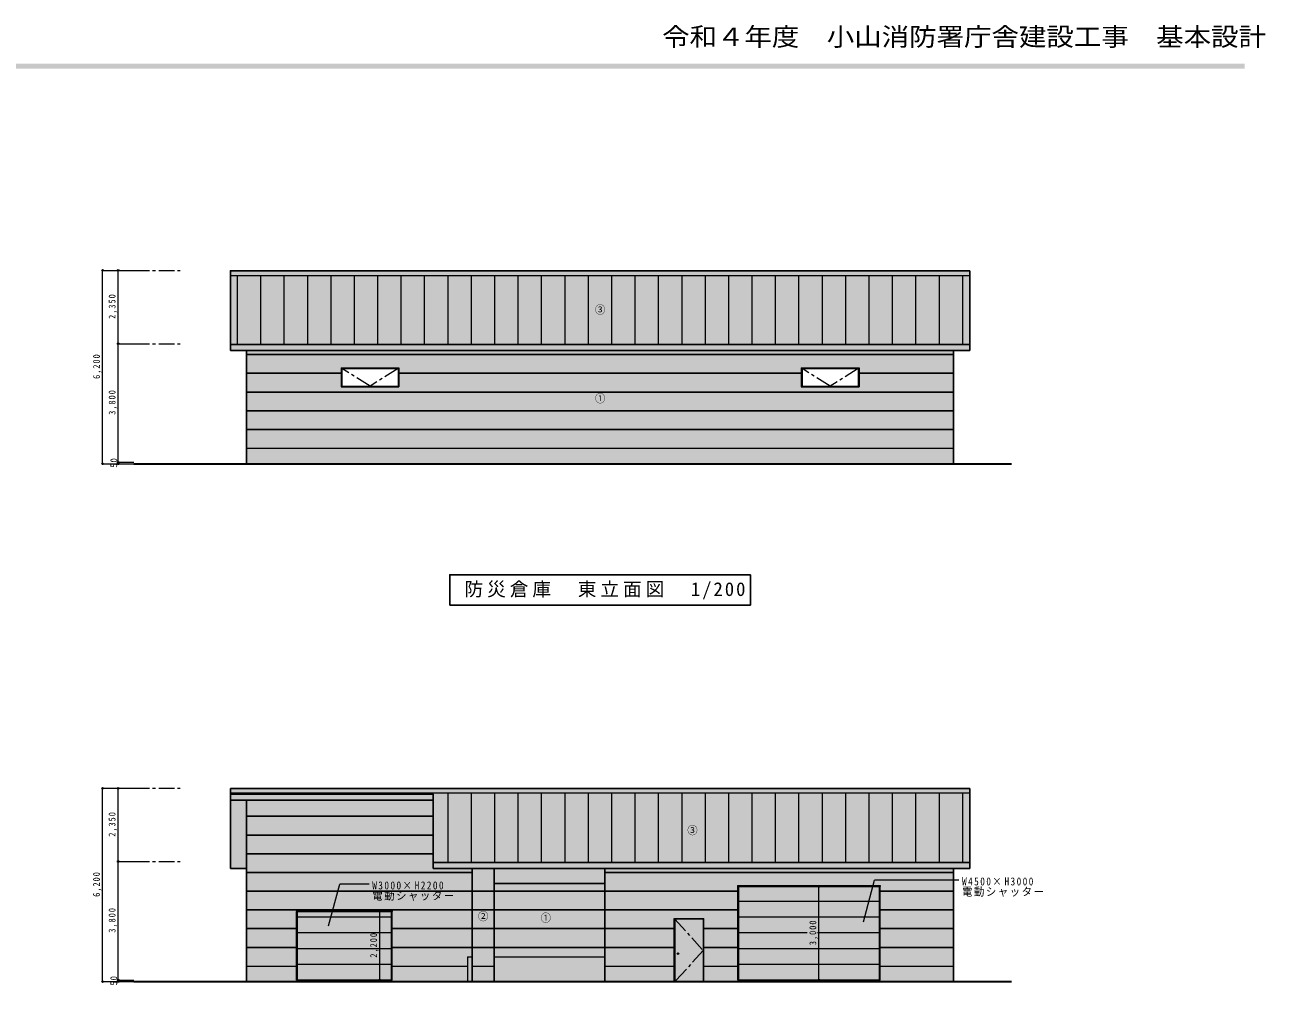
# Model space of a CAD drawing. Units: millimetres at full size. Extents: x -39183 to 40344, y -33997 to 27899.
# Drawn here: x 581 to 40344, y -2886 to 27899 of the extents above; entities that cross this region are included whole.
import ezdxf
from ezdxf.enums import TextEntityAlignment as Align

# ---------------------------------------------------------------- set-up
doc = ezdxf.new("R2010")
doc.units = ezdxf.units.MM
doc.header["$LTSCALE"] = 100
doc.header["$PDMODE"] = 32
doc.header["$PDSIZE"] = 50
doc.linetypes.add('CHAIN1', pattern=[8, 5, -1, 1, -1])
for name, color, linetype, lineweight in [('1-2_細線', 7, 'Continuous', 18), ('1-3_中線', 3, 'Continuous', 25), ('1-4_太線', 2, 'Continuous', 35), ('1-8_ﾊｯﾁﾝｸﾞ', 4, 'Continuous', 9), ('1-A_中芯線', 4, 'CHAIN1', 9), ('1-B_文字', 4, 'Continuous', 9), ('1-D_文字', 7, 'Continuous', 18), ('1-E_寸法', 4, 'Continuous', 9)]:
    doc.layers.add(name, color=color, linetype=linetype, lineweight=lineweight)
for name, color, linetype in [('2-E_2-Eﾚｲﾔ', 254, 'Continuous'), ('3-D_文字', 134, 'Continuous'), ('4-D_文字', 7, 'Continuous'), ('F-D', 150, 'Continuous')]:
    doc.layers.add(name, color=color, linetype=linetype)
doc.styles.add('ＭＳ ゴシック', font='')
doc.styles.get('ＭＳ ゴシック').set_extended_font_data('MS Gothic')

msp = doc.modelspace()

# ---------------------------------------------------------------- linework, layer by layer
at = {"layer": '1-2_細線'}
for p, q in [((7173.8, 19866.5), (30873.8, 19866.5)), ((30873.8, 3265.8), (7173.8, 3265.8)), ((14773.8, -1973), (14773.8, -2773)), ((14773.8, -1973), (14923.8, -1973)), ((15623.8, -1973), (19173.8, -1973))]:
    msp.add_line(p, q, dxfattribs=at)
at = {"layer": '1-3_中線'}
for p, q in [((30873.8, 20016.5), (30873.8, 17454.9)), ((30873.8, 17646.5), (7173.8, 17646.5)), ((30873.8, 17454.9), (7173.8, 17454.9)), ((7692.8, 13827.6), (7692.8, 17454.9)), ((30354.8, 13827.6), (30354.8, 17454.9)), ((7173.8, 3415.8), (7173.8, 854.3)), ((7173.8, 3044.3), (13673.8, 3044.3)), ((7692.8, -2773), (7692.8, 3044.3)), ((7173.8, 854.3), (7692.8, 854.3)), ((13673.8, 1045.8), (30873.8, 1045.8)), ((13673.8, 854.3), (30873.8, 854.3)), ((14923.8, 854.3), (14923.8, -2773)), ((15623.8, 854.3), (15623.8, -2773)), ((19173.8, 854.3), (19173.8, -2773)), ((30354.8, -2773), (30354.8, 854.3)), ((15623.8, 377), (19173.8, 377))]:
    msp.add_line(p, q, dxfattribs=at)
for points in [[(30873.8, 20016.5), (7173.8, 20016.5), (7173.8, 17454.9)], [(14205.4, 9296), (14205.4, 10268.7), (23842.1, 10268.7)], [(14205.4, 9296), (23842.1, 9296), (23842.1, 10268.7)], [(7173.8, 3415.8), (30873.8, 3415.8), (30873.8, 854.3)], [(7173.8, 3235.8), (13673.8, 3235.8), (13673.8, 854.3)]]:
    msp.add_lwpolyline(points, dxfattribs=at)
at = {"layer": '1-4_太線'}
for p, q in [((4074.1, 13827.6), (32207.2, 13827.6)), ((4074.1, -2773), (32207.2, -2773))]:
    msp.add_line(p, q, dxfattribs=at)
at = {"layer": '1-8_ﾊｯﾁﾝｸﾞ'}
for p, q in [((10723.8, 16907.6), (10723.8, 16292.6)), ((10723.8, 16907.6), (12573.8, 16907.6)), ((10748.8, 16877.6), (10748.8, 16317.6)), ((10748.8, 16877.6), (12548.8, 16877.6)), ((12548.8, 16877.6), (12548.8, 16317.6)), ((12573.8, 16907.6), (12573.8, 16292.6)), ((25473.8, 16907.6), (25473.8, 16292.6)), ((25473.8, 16907.6), (27323.8, 16907.6)), ((25498.8, 16877.6), (25498.8, 16317.6)), ((25498.8, 16877.6), (27298.8, 16877.6)), ((27298.8, 16877.6), (27298.8, 16317.6)), ((27323.8, 16907.6), (27323.8, 16292.6)), ((10748.8, 16317.6), (12548.8, 16317.6)), ((25498.8, 16317.6), (27298.8, 16317.6)), ((10723.8, 16292.6), (12573.8, 16292.6)), ((25473.8, 16292.6), (27323.8, 16292.6)), ((7692.8, 14327.6), (30354.8, 14327.6)), ((23432.8, 307), (23432.8, 277)), ((23432.8, 307), (28002.8, 307)), ((23432.8, 277), (28002.8, 277)), ((23437.8, -2723), (23437.8, 277)), ((23467.8, -2723), (23467.8, 277)), ((27967.8, 277), (27967.8, -2723)), ((27997.8, -2723), (27997.8, 277)), ((28002.8, 307), (28002.8, 277)), ((23467.8, -193), (27967.8, -193)), ((9288.8, -493), (9288.8, -523)), ((9288.8, -493), (12358.8, -493)), ((9288.8, -523), (12358.8, -523)), ((9293.8, -2723), (9293.8, -523)), ((9323.8, -2723), (9323.8, -523)), ((9323.8, -697), (12323.8, -697)), ((12323.8, -523), (12323.8, -2723)), ((12358.8, -493), (12358.8, -523)), ((22323.8, -773), (22323.8, -2773)), ((22348.8, -2773), (22348.8, -748)), ((23467.8, -697), (27967.8, -697)), ((9323.8, -1201), (12323.8, -1201)), ((23467.8, -1201), (25660.4, -1201)), ((25997.1, -1201), (27967.8, -1201)), ((9323.8, -1705), (12323.8, -1705)), ((23467.8, -1705), (27967.8, -1705)), ((7692.8, -2273), (9293.8, -2273)), ((9323.8, -2209), (12323.8, -2209)), ((12353.8, -2273), (14773.8, -2273)), ((14923.8, -2273), (15623.8, -2273)), ((19173.8, -2273), (21398.8, -2273)), ((22348.8, -2273), (23437.8, -2273)), ((23467.8, -2209), (27967.8, -2209)), ((27997.8, -2273), (30354.8, -2273)), ((9323.8, -2713), (12323.8, -2713)), ((21398.8, -2773), (22348.8, -2773)), ((23437.8, -2723), (27997.8, -2723)), ((23467.8, -2713), (27967.8, -2713))]:
    msp.add_line(p, q, dxfattribs=at)
at = {"layer": '1-8_ﾊｯﾁﾝｸﾞ', "linetype": 'CHAIN1'}
for p, q in [((11648.8, 16317.6), (10748.8, 16877.6)), ((12548.8, 16877.6), (11648.8, 16317.6)), ((26398.8, 16317.6), (25498.8, 16877.6)), ((27298.8, 16877.6), (26398.8, 16317.6))]:
    msp.add_line(p, q, dxfattribs=at)
at = {"layer": '1-8_ﾊｯﾁﾝｸﾞ'}
for points in [[(9293.8, -2723), (12353.8, -2723), (12353.8, -523)], [(21398.8, -2773), (21398.8, -748), (22348.8, -748)], [(22323.8, -773), (21423.8, -773), (21423.8, -2773)]]:
    msp.add_lwpolyline(points, dxfattribs=at)
at = {"layer": '1-8_ﾊｯﾁﾝｸﾞ', "linetype": 'CHAIN1'}
msp.add_lwpolyline([(21423.8, -773), (22323.8, -1773), (21423.8, -2773)], dxfattribs=at)
at = {"layer": '1-8_ﾊｯﾁﾝｸﾞ'}
msp.add_circle((21523.8, -1873), 25, dxfattribs=at)
at = {"layer": '1-A_中芯線'}
for p, q in [((4074.1, 20027.6), (5558.9, 20027.6)), ((4074.1, 17677.6), (5558.9, 17677.6)), ((4074.1, 3427), (5558.9, 3427)), ((4074.1, 1077), (5558.9, 1077))]:
    msp.add_line(p, q, dxfattribs=at)
at = {"layer": '1-B_文字'}
for p, q in [((7398.8, 17646.5), (7398.8, 19866.5)), ((8148.8, 17646.5), (8148.8, 19866.5)), ((8898.8, 17646.5), (8898.8, 19866.5)), ((9648.8, 17646.5), (9648.8, 19866.5)), ((10398.8, 17646.5), (10398.8, 19866.5)), ((11148.8, 17646.5), (11148.8, 19866.5)), ((11898.8, 17646.5), (11898.8, 19866.5)), ((12648.8, 17646.5), (12648.8, 19866.5)), ((13398.8, 17646.5), (13398.8, 19866.5)), ((14148.8, 17646.5), (14148.8, 19866.5)), ((14898.8, 17646.5), (14898.8, 19866.5)), ((15648.8, 17646.5), (15648.8, 19866.5)), ((16398.8, 17646.5), (16398.8, 19866.5)), ((17148.8, 17646.5), (17148.8, 19866.5)), ((17898.8, 17646.5), (17898.8, 19866.5)), ((18648.8, 17646.5), (18648.8, 19866.5)), ((19398.8, 17646.5), (19398.8, 19866.5)), ((20148.8, 17646.5), (20148.8, 19866.5)), ((20898.8, 17646.5), (20898.8, 19866.5)), ((21648.8, 17646.5), (21648.8, 19866.5)), ((22398.8, 17646.5), (22398.8, 19866.5)), ((23148.8, 17646.5), (23148.8, 19866.5)), ((23898.8, 17646.5), (23898.8, 19866.5)), ((24648.8, 17646.5), (24648.8, 19866.5)), ((25398.8, 17646.5), (25398.8, 19866.5)), ((26148.8, 17646.5), (26148.8, 19866.5)), ((26898.8, 17646.5), (26898.8, 19866.5)), ((27648.8, 17646.5), (27648.8, 19866.5)), ((28398.8, 17646.5), (28398.8, 19866.5)), ((29148.8, 17646.5), (29148.8, 19866.5)), ((29898.8, 17646.5), (29898.8, 19866.5)), ((30648.8, 17646.5), (30648.8, 19866.5)), ((14148.8, 1045.8), (14148.8, 3265.8)), ((14898.8, 1045.8), (14898.8, 3265.8)), ((15648.8, 1045.8), (15648.8, 3265.8)), ((16398.8, 1045.8), (16398.8, 3265.8)), ((17148.8, 1045.8), (17148.8, 3265.8)), ((17898.8, 1045.8), (17898.8, 3265.8)), ((18648.8, 1045.8), (18648.8, 3265.8)), ((19398.8, 1045.8), (19398.8, 3265.8)), ((20148.8, 1045.8), (20148.8, 3265.8)), ((20898.8, 1045.8), (20898.8, 3265.8)), ((21648.8, 1045.8), (21648.8, 3265.8)), ((22398.8, 1045.8), (22398.8, 3265.8)), ((23148.8, 1045.8), (23148.8, 3265.8)), ((23898.8, 1045.8), (23898.8, 3265.8)), ((24648.8, 1045.8), (24648.8, 3265.8)), ((25398.8, 1045.8), (25398.8, 3265.8)), ((26148.8, 1045.8), (26148.8, 3265.8)), ((26898.8, 1045.8), (26898.8, 3265.8)), ((27648.8, 1045.8), (27648.8, 3265.8)), ((28398.8, 1045.8), (28398.8, 3265.8)), ((29148.8, 1045.8), (29148.8, 3265.8)), ((29898.8, 1045.8), (29898.8, 3265.8)), ((30648.8, 1045.8), (30648.8, 3265.8))]:
    msp.add_line(p, q, dxfattribs=at)
at = {"layer": '1-D_文字'}
for p, q in [((27462.1, -858.4), (27822.4, 482.9)), ((30526, 482.9), (27822.4, 482.9)), ((10318.9, -986.1), (10679.1, 355.2)), ((11618.7, 355.2), (10679.1, 355.2))]:
    msp.add_line(p, q, dxfattribs=at)
at = {"layer": '1-E_寸法'}
for p, q in [((3074.1, 20027.6), (3574.1, 20027.6)), ((3074.1, 13827.6), (3074.1, 20027.6)), ((3574.1, 20027.6), (4074.1, 20027.6)), ((3574.1, 17677.6), (3574.1, 20027.6)), ((3574.1, 17677.6), (4074.1, 17677.6)), ((3574.1, 13877.6), (3574.1, 17677.6)), ((3074.1, 13827.6), (3574.1, 13827.6)), ((3574.1, 13877.6), (4074.1, 13877.6)), ((3574.1, 13827.6), (3574.1, 13877.6)), ((3574.1, 13827.6), (4074.1, 13827.6)), ((3074.1, 3427), (3574.1, 3427)), ((3074.1, -2773), (3074.1, 3427)), ((3574.1, 3427), (4074.1, 3427)), ((3574.1, 1077), (3574.1, 3427)), ((3574.1, 1077), (4074.1, 1077)), ((3574.1, -2723), (3574.1, 1077)), ((26038.3, -2723), (26038.3, 277)), ((11956.8, -2723), (11956.8, -523)), ((3074.1, -2773), (3574.1, -2773)), ((3574.1, -2723), (4074.1, -2723)), ((3574.1, -2773), (3574.1, -2723)), ((3574.1, -2773), (4074.1, -2773))]:
    msp.add_line(p, q, dxfattribs=at)
at = {"layer": '1-E_寸法', "color": 2}
for p in [(3074.1, 20027.6), (3574.1, 20027.6), (3574.1, 17677.6), (3074.1, 13827.6), (3574.1, 13877.6), (3574.1, 13827.6), (3074.1, 3427), (3574.1, 3427), (3574.1, 1077), (26038.3, 277), (11956.8, -523), (3074.1, -2773), (3574.1, -2723), (3574.1, -2773), (11956.8, -2723), (26038.3, -2723)]:
    msp.add_point(p, dxfattribs=at)
at = {"layer": '2-E_2-Eﾚｲﾔ', "color": 251}
for points in [[(7173.8, 20016.5), (7173.8, 17454.9), (30873.8, 20016.5), (30873.8, 17454.9)], [(7173.8, 3415.8), (7173.8, 3044.3), (13673.8, 3044.3)], [(30873.8, 3415.8), (7173.8, 3415.8), (13673.8, 3044.3)], [(13673.8, 854.3), (30873.8, 854.3), (30873.8, 3415.8)], [(30873.8, 3415.8), (13673.8, 3044.3), (13673.8, 854.3)]]:
    msp.add_solid(points, dxfattribs=at)
at = {"layer": '2-E_2-Eﾚｲﾔ'}
for points in [[(7692.8, 17454.9), (7692.8, 16877.6), (10723.8, 16877.6)], [(7692.8, 17454.9), (10723.8, 16877.6), (10723.8, 16907.6)], [(7692.8, 17454.9), (10723.8, 16907.6), (12573.8, 16907.6)], [(30354.8, 17454.9), (7692.8, 17454.9), (12573.8, 16907.6)], [(30354.8, 17454.9), (12573.8, 16907.6), (27323.8, 16907.6)], [(27323.8, 16877.6), (30354.8, 16877.6), (30354.8, 17454.9)], [(30354.8, 17454.9), (27323.8, 16907.6), (27323.8, 16877.6)], [(10723.8, 16877.6), (7692.8, 16877.6), (7692.8, 14327.6)], [(7692.8, 14327.6), (10723.8, 16292.6), (10723.8, 16877.6)], [(12573.8, 16907.6), (12573.8, 16877.6), (25473.8, 16877.6)], [(12573.8, 16907.6), (25473.8, 16877.6), (25473.8, 16907.6)], [(25473.8, 16292.6), (25473.8, 16877.6), (12573.8, 16877.6)], [(25473.8, 16292.6), (12573.8, 16877.6), (12573.8, 16292.6)], [(30354.8, 14327.6), (30354.8, 16877.6), (27323.8, 16877.6)], [(30354.8, 14327.6), (27323.8, 16877.6), (27323.8, 16292.6)], [(7692.8, 14327.6), (30354.8, 14327.6), (25473.8, 16292.6)], [(7692.8, 14327.6), (25473.8, 16292.6), (10723.8, 16292.6)], [(30354.8, 14327.6), (27323.8, 16292.6), (25473.8, 16292.6)], [(7173.8, 3044.3), (7173.8, 854.3), (7692.8, 3044.3), (7692.8, 854.3)], [(13673.8, 854.3), (13673.8, 3044.3), (7692.8, 3044.3)], [(7692.8, 3044.3), (7692.8, -2273), (9288.8, -493)], [(7692.8, 3044.3), (9288.8, -493), (12358.8, -493)], [(12358.8, -493), (13673.8, 854.3), (7692.8, 3044.3)], [(12358.8, -493), (14773.8, -1973), (13673.8, 854.3)], [(14773.8, -1973), (14923.8, 854.3), (13673.8, 854.3)], [(14773.8, -1973), (14923.8, -1973), (14923.8, 854.3)], [(15623.8, 854.3), (15623.8, 377), (19173.8, 854.3), (19173.8, 377)], [(19173.8, 854.3), (19173.8, -1973), (19173.8, -1973)], [(19173.8, 854.3), (19173.8, -1973), (21398.8, -748)], [(19173.8, 854.3), (21398.8, -748), (22348.8, -748)], [(19173.8, 854.3), (22348.8, -748), (23432.8, 307)], [(19173.8, 854.3), (23432.8, 307), (28002.8, 307)], [(28002.8, 307), (30354.8, 854.3), (19173.8, 854.3)], [(28002.8, 277), (30354.8, -2273), (30354.8, 854.3)], [(28002.8, 307), (28002.8, 277), (30354.8, 854.3)], [(15623.8, 377), (15623.8, -1973), (19173.8, 377), (19173.8, -1973)], [(22348.8, -2273), (23432.8, 277), (23432.8, 307)], [(22348.8, -748), (22348.8, -2273), (23432.8, 307)], [(22348.8, -2273), (23437.8, -2273), (23437.8, 277)], [(22348.8, -2273), (23437.8, 277), (23432.8, 277)], [(27997.8, 277), (27997.8, -2273), (30354.8, -2273)], [(28002.8, 277), (27997.8, 277), (30354.8, -2273)], [(7692.8, -2273), (9293.8, -2273), (9288.8, -493)], [(12358.8, -493), (12358.8, -2273), (14773.8, -1973)], [(19173.8, -1973), (21398.8, -2273), (21398.8, -748)], [(12358.8, -2273), (14773.8, -2273), (14773.8, -1973)], [(19173.8, -1973), (19173.8, -2273), (21398.8, -2273)]]:
    msp.add_solid(points, dxfattribs=at)
at = {"layer": '2-E_2-Eﾚｲﾔ', "color": 9}
for points in [[(7692.8, 14327.6), (30354.8, 14327.6), (7692.8, 13827.6), (30354.8, 13827.6)], [(14773.8, -1973), (14923.8, -1973), (14773.8, -2773), (14923.8, -2773)], [(15623.8, -1973), (15623.8, -2773), (19173.8, -1973), (19173.8, -2773)], [(9293.8, -2273), (7692.8, -2273), (7692.8, -2773)], [(7692.8, -2773), (9293.8, -2723), (9293.8, -2273)], [(14773.8, -2773), (14773.8, -2273), (12353.8, -2273)], [(14773.8, -2773), (12353.8, -2273), (12353.8, -2723)], [(14923.8, -2273), (15623.8, -2273), (14923.8, -2773), (15623.8, -2773)], [(19173.8, -2273), (21398.8, -2273), (19173.8, -2773), (21398.8, -2773)], [(23437.8, -2273), (22348.8, -2273), (22348.8, -2773)], [(22348.8, -2773), (23437.8, -2723), (23437.8, -2273)], [(30354.8, -2773), (30354.8, -2273), (27997.8, -2273)], [(30354.8, -2773), (27997.8, -2273), (27997.8, -2723)], [(7692.8, -2773), (14773.8, -2773), (9293.8, -2723)], [(14773.8, -2773), (12353.8, -2723), (9293.8, -2723)], [(22348.8, -2773), (30354.8, -2773), (23437.8, -2723)], [(30354.8, -2773), (27997.8, -2723), (23437.8, -2723)]]:
    msp.add_solid(points, dxfattribs=at)
at = {"layer": '2-E_2-Eﾚｲﾔ', "color": 20}
for points in [[(14923.8, 854.3), (14923.8, 377), (15623.8, 854.3), (15623.8, 377)], [(15623.8, 377), (14923.8, 377), (15623.8, -2273), (14923.8, -2273)]]:
    msp.add_solid(points, dxfattribs=at)
at = {"layer": '2-E_2-Eﾚｲﾔ', "color": 253}
for points in [[(23432.8, 307), (23432.8, 277), (23437.8, 277)], [(23437.8, 277), (28002.8, 307), (23432.8, 307)], [(23437.8, 277), (28002.8, 277), (28002.8, 307)], [(23437.8, 277), (23437.8, -2723), (27997.8, -2723)], [(23437.8, 277), (27997.8, -2723), (27997.8, 277)], [(9288.8, -493), (9288.8, -523), (9293.8, -523)], [(9293.8, -523), (12358.8, -493), (9288.8, -493)], [(9293.8, -523), (12358.8, -523), (12358.8, -493)], [(9293.8, -523), (9293.8, -2723), (12353.8, -2723)], [(9293.8, -523), (12353.8, -2723), (12353.8, -523)], [(21398.8, -748), (22348.8, -748), (21398.8, -2773), (22348.8, -2773)]]:
    msp.add_solid(points, dxfattribs=at)
at = {"layer": '3-D_文字'}
for p, q in [((7692.8, 17327.6), (30354.8, 17327.6)), ((7692.8, 16727.6), (10723.8, 16727.6)), ((12573.8, 16727.6), (25473.8, 16727.6)), ((27323.8, 16727.6), (30354.8, 16727.6)), ((7692.8, 16127.6), (30354.8, 16127.6)), ((7692.8, 15527.6), (30354.8, 15527.6)), ((7692.8, 14927.6), (30354.8, 14927.6)), ((7692.8, 2527), (13673.8, 2527)), ((7692.8, 1927), (13673.8, 1927)), ((7692.8, 1327), (13673.8, 1327)), ((7692.8, 727), (14923.8, 727)), ((19173.8, 727), (30354.8, 727)), ((7692.8, 127), (14923.8, 127)), ((14885.2, 127), (15623.8, 127)), ((15623.8, 127), (23437.8, 127)), ((27997.8, 127), (30354.8, 127)), ((7692.8, -473), (14923.8, -473)), ((14923.8, -473), (15623.8, -473)), ((15623.8, -473), (23437.8, -473)), ((27997.8, -473), (30354.8, -473)), ((7692.8, -1073), (9290.4, -1073)), ((12353.8, -1073), (14923.8, -1073)), ((14923.8, -1073), (15623.8, -1073)), ((15623.8, -1073), (21398.8, -1073)), ((22348.8, -1073), (23437.8, -1073)), ((27997.8, -1073), (30354.8, -1073)), ((7692.8, -1673), (9292.1, -1673)), ((12358.8, -1673), (14923.8, -1673)), ((14923.8, -1673), (15623.8, -1673)), ((15623.8, -1673), (21398.8, -1673)), ((22348.8, -1673), (23437.8, -1673)), ((27997.8, -1673), (30354.8, -1673))]:
    msp.add_line(p, q, dxfattribs=at)
at = {"layer": 'F-D'}
msp.add_solid([(-38230.5, 26497.1), (-38230.5, 26657.1), (39682.4, 26497.1), (39682.4, 26657.1)], dxfattribs=at)

# ---------------------------------------------------------------- texts
at = {"layer": '1-D_文字', "color": 2, "insert": (14673.8, 9482.4), "char_height": 439.9, "attachment_point": 7, "style": 'ＭＳ ゴシック'}
msp.add_mtext('\\T1.21;防災倉庫\u3000東立面図\u30001/200', dxfattribs=at)
at = {"layer": '1-D_文字', "char_height": 256.6, "attachment_point": 7, "style": 'ＭＳ ゴシック'}
for s, insert in [('\\T1.31;\\W0.85;W3000×H2200', (11718.7, 180.2)), ('\\T1.31;\\W0.85;W4500×H3000', (30626, 307.9)), ('\\T1.15;\\W0.95;電動シャッター', (11718.7, -178.1)), ('\\T1.15;\\W0.95;電動シャッター', (30626, -50.4))]:
    msp.add_mtext(s, dxfattribs=dict(at, insert=insert))
at = {"layer": '1-E_寸法', "color": 7, "char_height": 219.9, "attachment_point": 7, "rotation": 90, "style": 'ＭＳ ゴシック'}
for s, insert in [('\\T1.23;\\W0.85;2,350', (3544.1, 18472.6)), ('\\T1.23;\\W0.85;6,200', (3044.1, 16547.6)), ('\\T1.23;\\W0.85;3,800', (3544.1, 15397.6)), ('\\T1.23;\\W0.9;50', (3544.1, 13705.1)), ('\\T1.23;\\W0.85;2,350', (3544.1, 1872)), ('\\T1.23;\\W0.85;6,200', (3044.1, -53)), ('\\T1.23;\\W0.85;3,800', (3544.1, -1203)), ('\\T1.23;\\W0.85;3,000', (26008.3, -1603)), ('\\T1.23;\\W0.85;2,200', (11926.8, -2003)), ('\\T1.23;\\W0.9;50', (3544.1, -2895.5))]:
    msp.add_mtext(s, dxfattribs=dict(at, insert=insert))
at = {"layer": '4-D_文字', "style": 'ＭＳ ゴシック', "width": 0.95}
for s, p in [('③', (18858.8, 18560.7)), ('①', (18858.8, 15716.3)), ('③', (21817.9, 1872.6)), ('②', (15108.8, -884.3)), ('①', (17115.7, -936))]:
    msp.add_text(s, height=256.6, dxfattribs=at).set_placement(p, align=Align.BOTTOM_LEFT)
at = {"layer": 'F-D', "color": 3, "style": 'ＭＳ ゴシック', "width": 1.1}
msp.add_text('令和４年度\u3000小山消防署庁舎建設工事\u3000基本設計', height=586.5, dxfattribs=at).set_placement((21009.9, 27048.1), align=Align.BOTTOM_LEFT)

doc.saveas('drawing.dxf')
